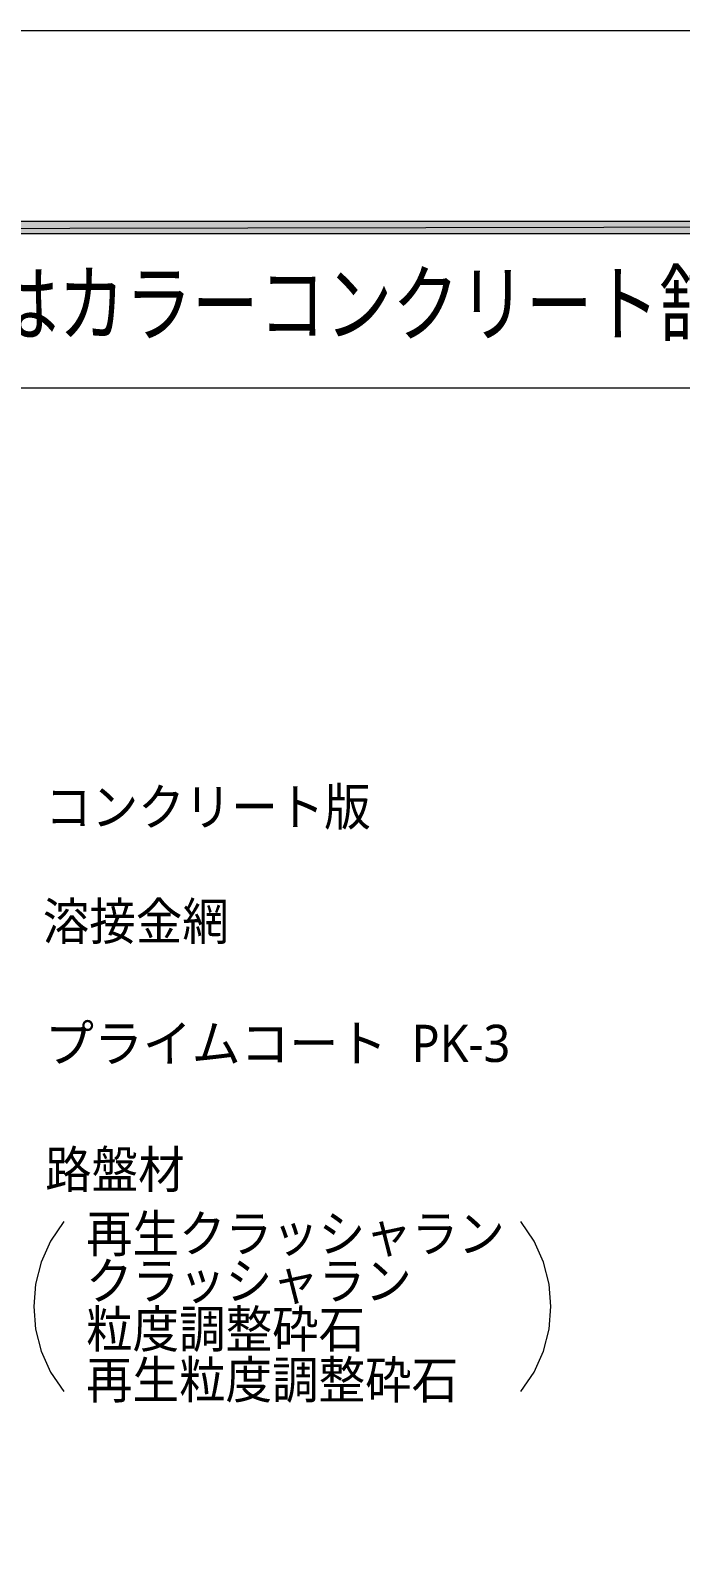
# Model space of a CAD drawing. Header units: millimetres. Extents: x 0 to 420, y 0 to 297.
# Drawn here: x 173.2 to 209.5, y 211.7 to 297 of the extents above; entities that cross this region are included whole.
import ezdxf
from ezdxf.enums import TextEntityAlignment as Align

# ---------------------------------------------------------------- set-up
doc = ezdxf.new("R2010")
doc.units = ezdxf.units.MM
doc.styles.add('kst32b', font='NotoSansJP-Variable.ttf')

msp = doc.modelspace()

# ---------------------------------------------------------------- hatches: boundary and pattern name
h = msp.add_hatch(color=7)
h.paths.add_polyline_path([(394.166, 285.623), (394.166, 286.321), (26.183, 285.623), (394.166, 285.623)])
h.paths.add_polyline_path([(394.166, 286.321), (26.183, 285.623), (26.183, 286.321), (394.166, 286.321)])

# ---------------------------------------------------------------- linework, layer by layer
at = {"lineweight": 13}
msp.add_lwpolyline([(0.191, 0), (0.191, 296.968), (420.158, 296.968), (420.158, 0)], close=True, dxfattribs=at)
at = {"lineweight": 0}
for points in [[(394.166, 285.623), (394.166, 286.321), (26.183, 285.623)], [(394.166, 286.321), (26.183, 285.623), (26.183, 286.321)]]:
    msp.add_lwpolyline(points, close=True, dxfattribs=at)
at = {"lineweight": 13}
for points in [[(394.166, 276.987), (26.183, 276.987)], [(175.031, 230.439), (174.298, 229.349), (173.774, 228.175), (173.46, 226.946), (173.355, 225.69), (173.46, 224.433), (173.774, 223.204), (174.298, 222.031), (175.031, 220.94)], [(200.572, 220.94), (201.305, 222.031), (201.829, 223.204), (202.143, 224.433), (202.248, 225.69), (202.143, 226.946), (201.829, 228.175), (201.305, 229.349), (200.572, 230.439)]]:
    msp.add_lwpolyline(points, dxfattribs=at)

# ---------------------------------------------------------------- texts
at = {"style": 'kst32b'}
for s, height, p, p2 in [('コンクリート舗装又はカラーコンクリート舗装（常温系）', 3.49081, (137.414, 279.971), (234.432, 279.971)), ('コンクリート版', 2.0791, (173.99, 252.561), (192.182, 252.561)), ('溶接金網', 2.0791, (173.863, 246.168), (184.259, 246.168)), ('プライムコート  PK-3', 2.07913, (173.99, 239.353), (199.979, 239.353)), ('路盤材', 2.0791, (173.99, 232.304), (181.787, 232.304)), ('再生クラッシャラン', 2.0791, (176.276, 228.727), (199.666, 228.727)), ('クラッシャラン', 2.0791, (176.276, 226.081), (194.468, 226.081)), ('粒度調整砕石', 2.0791, (176.276, 223.393), (191.869, 223.393)), ('再生粒度調整砕石', 2.0791, (176.276, 220.557), (197.067, 220.557))]:
    msp.add_text(s, height=height, dxfattribs=at).set_placement(p, p2, align=Align.FIT)

doc.saveas('drawing.dxf')
